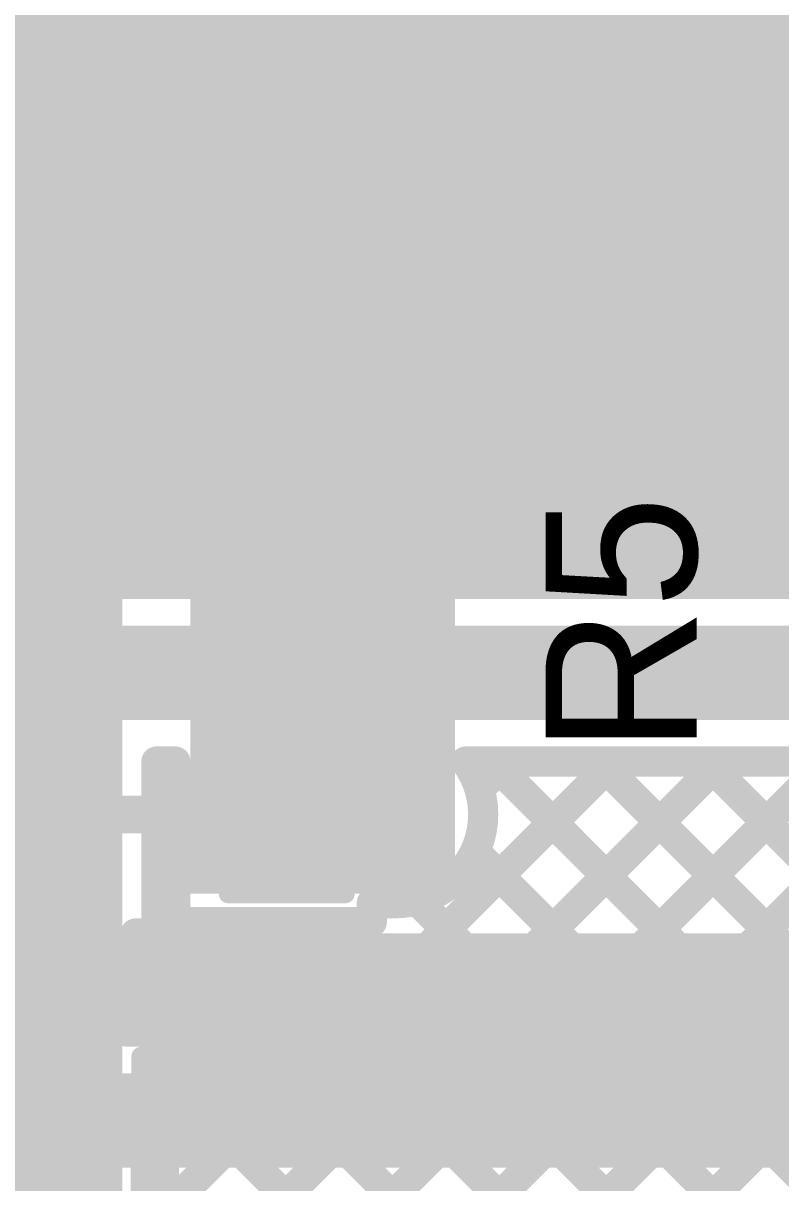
# Model space of a CAD drawing. Header units: millimetres. Extents: x 0.84 to 3.69, y 1.83 to 3.72.
# Drawn here: x 1.3447 to 1.5453, y 2.3795 to 2.6864 of the extents above; entities that cross this region are included whole.
import ezdxf

# ---------------------------------------------------------------- set-up
doc = ezdxf.new("R2010")
doc.units = ezdxf.units.MM
doc.header["$MEASUREMENT"] = 0
for name, color, linetype in [('BottomLayer', 5, 'Continuous'), ('BottomOverlay', 54, 'Continuous'), ('BottomPaste', 16, 'Continuous'), ('BottomSolder', 6, 'Continuous'), ('MultiLayer', 9, 'Continuous'), ('TopLayer', 1, 'Continuous'), ('TopOverlay', 2, 'Continuous'), ('TopPaste', 8, 'Continuous'), ('TopSolder', 216, 'Continuous'), ('ViaHoleLayer', 16, 'Continuous')]:
    doc.layers.add(name, color=color, linetype=linetype)

# ---------------------------------------------------------------- blocks, each defined once
blk = doc.blocks.new('TF_002T_15_9')
at = {"layer": 'TopOverlay', "const_width": 0.005}
for points in [[(-0.39308, 0.274), (-0.39243, 0.378)], [(-0.39243, 0.378), (0.13955, 0.378)]]:
    blk.add_lwpolyline(points, dxfattribs=at)
at = {"layer": 'TopOverlay', "const_width": 0.0025}
blk.add_lwpolyline([(-0.39368, 0.378, 1), (-0.39118, 0.378, 1)], format="xyb", close=True, dxfattribs=at)
blk.add_lwpolyline([(-0.39368, 0.378, 1), (-0.39118, 0.378, 1)], format="xyb", close=True, dxfattribs=at)
blk = doc.blocks.new('14_VQFN__3_5_3_5__36')
at = {"layer": 'TopLayer'}
for points in [[(-0.02402, 0.05118), (-0.02402, 0.08465), (-0.03504, 0.05118), (-0.03504, 0.08465)], [(0.03504, 0.05118), (0.03504, 0.08465), (0.02402, 0.05118), (0.02402, 0.08465)], [(-0.03371, 0.05522), (0.01353, 0.05522), (-0.03371, 0.06677), (0.01353, 0.06677)], [(-0.01403, 0.05522), (0.03322, 0.05522), (-0.01403, 0.06677), (0.03322, 0.06677)], [(-0.05118, 0.03386), (-0.05118, 0.04488), (-0.08465, 0.03386), (-0.08465, 0.04488)], [(0.08465, 0.03386), (0.08465, 0.04488), (0.05118, 0.03386), (0.05118, 0.04488)], [(0.04035, -0.04035), (0.04035, 0.04035), (-0.04035, -0.04035), (-0.04035, 0.04035)], [(-0.05118, 0.01417), (-0.05118, 0.0252), (-0.08465, 0.01417), (-0.08465, 0.0252)], [(0.08465, 0.01417), (0.08465, 0.0252), (0.05118, 0.01417), (0.05118, 0.0252)], [(-0.05118, -0.00551), (-0.05118, 0.00551), (-0.08465, -0.00551), (-0.08465, 0.00551)], [(0.08465, -0.00551), (0.08465, 0.00551), (0.05118, -0.00551), (0.05118, 0.00551)], [(-0.05118, -0.0252), (-0.05118, -0.01417), (-0.08465, -0.0252), (-0.08465, -0.01417)], [(0.08465, -0.0252), (0.08465, -0.01417), (0.05118, -0.0252), (0.05118, -0.01417)], [(-0.05118, -0.04488), (-0.05118, -0.03386), (-0.08465, -0.04488), (-0.08465, -0.03386)], [(0.08465, -0.04488), (0.08465, -0.03386), (0.05118, -0.04488), (0.05118, -0.03386)], [(-0.02402, -0.08465), (-0.02402, -0.05118), (-0.03504, -0.08465), (-0.03504, -0.05118)], [(0.03504, -0.08465), (0.03504, -0.05118), (0.02402, -0.08465), (0.02402, -0.05118)], [(-0.03371, -0.06677), (0.01353, -0.06677), (-0.03371, -0.05522), (0.01353, -0.05522)], [(-0.01403, -0.06677), (0.03322, -0.06677), (-0.01403, -0.05522), (0.03322, -0.05522)]]:
    blk.add_solid(points, dxfattribs=at)
at = {"layer": 'TopOverlay'}
for points, const_width in [([(-0.048, 0.08, 1), (-0.05, 0.08, 1)], 0.01), ([(-0.0525, 0.08, 1), (-0.0475, 0.08, 1)], 0.005), ([(-0.0505, 0.08, 1), (-0.0455, 0.08, 1)], 0.005), ([(-0.07225, 0.071, 1), (-0.06975, 0.071, 1)], 0.0025), ([(-0.07225, 0.071, 1), (-0.06975, 0.071, 1)], 0.0025), ([(-0.04325, 0.071, 1), (-0.04075, 0.071, 1)], 0.0025), ([(0.04075, 0.071, 1), (0.04325, 0.071, 1)], 0.0025), ([(0.06975, 0.071, 1), (0.07225, 0.071, 1)], 0.0025), ([(0.06975, 0.071, 1), (0.07225, 0.071, 1)], 0.0025), ([(-0.07225, 0.055, 1), (-0.06975, 0.055, 1)], 0.0025), ([(0.06975, 0.055, 1), (0.07225, 0.055, 1)], 0.0025), ([(-0.07225, -0.055, 1), (-0.06975, -0.055, 1)], 0.0025), ([(0.06975, -0.055, 1), (0.07225, -0.055, 1)], 0.0025), ([(-0.07225, -0.071, 1), (-0.06975, -0.071, 1)], 0.0025), ([(-0.07225, -0.071, 1), (-0.06975, -0.071, 1)], 0.0025), ([(-0.04325, -0.071, 1), (-0.04075, -0.071, 1)], 0.0025), ([(0.04075, -0.071, 1), (0.04325, -0.071, 1)], 0.0025), ([(0.06975, -0.071, 1), (0.07225, -0.071, 1)], 0.0025), ([(0.06975, -0.071, 1), (0.07225, -0.071, 1)], 0.0025)]:
    blk.add_lwpolyline(points, format="xyb", close=True, dxfattribs=dict(at, const_width=const_width))
at = {"layer": 'TopOverlay', "const_width": 0.005}
for points in [[(-0.071, 0.071), (-0.042, 0.071)], [(-0.071, 0.071), (-0.071, 0.055)], [(0.042, 0.071), (0.071, 0.071)], [(0.071, 0.071), (0.071, 0.055)], [(-0.071, -0.055), (-0.071, -0.071)], [(0.071, -0.055), (0.071, -0.071)], [(-0.071, -0.071), (-0.042, -0.071)], [(0.042, -0.071), (0.071, -0.071)]]:
    blk.add_lwpolyline(points, dxfattribs=at)
at = {"layer": 'TopPaste'}
for points in [[(-0.02402, 0.05118), (-0.02402, 0.08465), (-0.03504, 0.05118), (-0.03504, 0.08465)], [(0.03504, 0.05118), (0.03504, 0.08465), (0.02402, 0.05118), (0.02402, 0.08465)], [(-0.05118, 0.03386), (-0.05118, 0.04488), (-0.08465, 0.03386), (-0.08465, 0.04488)], [(0.08465, 0.03386), (0.08465, 0.04488), (0.05118, 0.03386), (0.05118, 0.04488)], [(0.04035, -0.04035), (0.04035, 0.04035), (-0.04035, -0.04035), (-0.04035, 0.04035)], [(-0.05118, 0.01417), (-0.05118, 0.0252), (-0.08465, 0.01417), (-0.08465, 0.0252)], [(0.08465, 0.01417), (0.08465, 0.0252), (0.05118, 0.01417), (0.05118, 0.0252)], [(-0.05118, -0.00551), (-0.05118, 0.00551), (-0.08465, -0.00551), (-0.08465, 0.00551)], [(0.08465, -0.00551), (0.08465, 0.00551), (0.05118, -0.00551), (0.05118, 0.00551)], [(-0.05118, -0.0252), (-0.05118, -0.01417), (-0.08465, -0.0252), (-0.08465, -0.01417)], [(0.08465, -0.0252), (0.08465, -0.01417), (0.05118, -0.0252), (0.05118, -0.01417)], [(-0.05118, -0.04488), (-0.05118, -0.03386), (-0.08465, -0.04488), (-0.08465, -0.03386)], [(0.08465, -0.04488), (0.08465, -0.03386), (0.05118, -0.04488), (0.05118, -0.03386)], [(-0.02402, -0.08465), (-0.02402, -0.05118), (-0.03504, -0.08465), (-0.03504, -0.05118)], [(0.03504, -0.08465), (0.03504, -0.05118), (0.02402, -0.08465), (0.02402, -0.05118)]]:
    blk.add_solid(points, dxfattribs=at)
at = {"layer": 'TopSolder'}
for points in [[(-0.02002, 0.04718), (-0.02002, 0.08865), (-0.03904, 0.04718), (-0.03904, 0.08865)], [(0.03904, 0.04718), (0.03904, 0.08865), (0.02002, 0.04718), (0.02002, 0.08865)], [(-0.04718, 0.02986), (-0.04718, 0.04888), (-0.08865, 0.02986), (-0.08865, 0.04888)], [(0.08865, 0.02986), (0.08865, 0.04888), (0.04718, 0.02986), (0.04718, 0.04888)], [(0.04435, -0.04435), (0.04435, 0.04435), (-0.04435, -0.04435), (-0.04435, 0.04435)], [(-0.04718, 0.01017), (-0.04718, 0.0292), (-0.08865, 0.01017), (-0.08865, 0.0292)], [(0.08865, 0.01017), (0.08865, 0.0292), (0.04718, 0.01017), (0.04718, 0.0292)], [(-0.04718, -0.00951), (-0.04718, 0.00951), (-0.08865, -0.00951), (-0.08865, 0.00951)], [(0.08865, -0.00951), (0.08865, 0.00951), (0.04718, -0.00951), (0.04718, 0.00951)], [(-0.04718, -0.0292), (-0.04718, -0.01017), (-0.08865, -0.0292), (-0.08865, -0.01017)], [(0.08865, -0.0292), (0.08865, -0.01017), (0.04718, -0.0292), (0.04718, -0.01017)], [(-0.04718, -0.04888), (-0.04718, -0.02986), (-0.08865, -0.04888), (-0.08865, -0.02986)], [(0.08865, -0.04888), (0.08865, -0.02986), (0.04718, -0.04888), (0.04718, -0.02986)], [(-0.02002, -0.08865), (-0.02002, -0.04718), (-0.03904, -0.08865), (-0.03904, -0.04718)], [(0.03904, -0.08865), (0.03904, -0.04718), (0.02002, -0.08865), (0.02002, -0.04718)]]:
    blk.add_solid(points, dxfattribs=at)
blk = doc.blocks.new('R__0603_48')
at = {"layer": 'TopLayer'}
for points in [[(-0.045, 0.0175), (-0.045, -0.0175), (-0.015, 0.0175), (-0.015, -0.0175)], [(0.015, 0.0175), (0.015, -0.0175), (0.045, 0.0175), (0.045, -0.0175)]]:
    blk.add_solid(points, dxfattribs=at)
at = {"layer": 'TopOverlay', "const_width": 0.005}
for points in [[(-0.049, 0.021), (0.049, 0.021)], [(-0.049, 0.021), (-0.049, -0.021)], [(0.049, 0.021), (0.049, -0.021)], [(-0.049, -0.021), (0.049, -0.021)]]:
    blk.add_lwpolyline(points, dxfattribs=at)
at = {"layer": 'TopOverlay', "const_width": 0.0025}
for points in [[(-0.05025, 0.021, 1), (-0.04775, 0.021, 1)], [(-0.05025, 0.021, 1), (-0.04775, 0.021, 1)], [(0.04775, 0.021, 1), (0.05025, 0.021, 1)], [(0.04775, 0.021, 1), (0.05025, 0.021, 1)], [(-0.05025, -0.021, 1), (-0.04775, -0.021, 1)], [(-0.05025, -0.021, 1), (-0.04775, -0.021, 1)], [(0.04775, -0.021, 1), (0.05025, -0.021, 1)], [(0.04775, -0.021, 1), (0.05025, -0.021, 1)]]:
    blk.add_lwpolyline(points, format="xyb", close=True, dxfattribs=at)
at = {"layer": 'TopPaste'}
for points in [[(-0.045, 0.0175), (-0.045, -0.0175), (-0.015, 0.0175), (-0.015, -0.0175)], [(0.015, 0.0175), (0.015, -0.0175), (0.045, 0.0175), (0.045, -0.0175)]]:
    blk.add_solid(points, dxfattribs=at)
at = {"layer": 'TopSolder'}
for points in [[(-0.049, 0.0215), (-0.049, -0.0215), (-0.011, 0.0215), (-0.011, -0.0215)], [(0.011, 0.0215), (0.011, -0.0215), (0.049, 0.0215), (0.049, -0.0215)]]:
    blk.add_solid(points, dxfattribs=at)
blk = doc.blocks.new('R__0603_50')
at = {"layer": 'TopLayer'}
for points in [[(-0.045, 0.0175), (-0.045, -0.0175), (-0.015, 0.0175), (-0.015, -0.0175)], [(0.015, 0.0175), (0.015, -0.0175), (0.045, 0.0175), (0.045, -0.0175)]]:
    blk.add_solid(points, dxfattribs=at)
at = {"layer": 'TopOverlay', "const_width": 0.005}
for points in [[(-0.049, 0.021), (0.049, 0.021)], [(-0.049, -0.021), (-0.049, 0.021)], [(0.049, -0.021), (0.049, 0.021)], [(-0.049, -0.021), (0.049, -0.021)]]:
    blk.add_lwpolyline(points, dxfattribs=at)
at = {"layer": 'TopOverlay', "const_width": 0.0025}
for points in [[(-0.05025, 0.021, 1), (-0.04775, 0.021, 1)], [(-0.05025, 0.021, 1), (-0.04775, 0.021, 1)], [(0.04775, 0.021, 1), (0.05025, 0.021, 1)], [(0.04775, 0.021, 1), (0.05025, 0.021, 1)], [(-0.05025, -0.021, 1), (-0.04775, -0.021, 1)], [(-0.05025, -0.021, 1), (-0.04775, -0.021, 1)], [(0.04775, -0.021, 1), (0.05025, -0.021, 1)], [(0.04775, -0.021, 1), (0.05025, -0.021, 1)]]:
    blk.add_lwpolyline(points, format="xyb", close=True, dxfattribs=at)
at = {"layer": 'TopPaste'}
for points in [[(-0.045, 0.0175), (-0.045, -0.0175), (-0.015, 0.0175), (-0.015, -0.0175)], [(0.015, 0.0175), (0.015, -0.0175), (0.045, 0.0175), (0.045, -0.0175)]]:
    blk.add_solid(points, dxfattribs=at)
at = {"layer": 'TopSolder'}
for points in [[(-0.049, 0.0215), (-0.049, -0.0215), (-0.011, 0.0215), (-0.011, -0.0215)], [(0.011, 0.0215), (0.011, -0.0215), (0.049, 0.0215), (0.049, -0.0215)]]:
    blk.add_solid(points, dxfattribs=at)
blk = doc.blocks.new('R__0603_52')
at = {"layer": 'TopLayer'}
for points in [[(-0.045, 0.0175), (-0.045, -0.0175), (-0.015, 0.0175), (-0.015, -0.0175)], [(0.015, 0.0175), (0.015, -0.0175), (0.045, 0.0175), (0.045, -0.0175)]]:
    blk.add_solid(points, dxfattribs=at)
at = {"layer": 'TopOverlay', "const_width": 0.005}
for points in [[(0.049, 0.021), (-0.049, 0.021)], [(-0.049, 0.021), (-0.049, -0.021)], [(0.049, 0.021), (0.049, -0.021)], [(0.049, -0.021), (-0.049, -0.021)]]:
    blk.add_lwpolyline(points, dxfattribs=at)
at = {"layer": 'TopOverlay', "const_width": 0.0025}
for points in [[(-0.05025, 0.021, 1), (-0.04775, 0.021, 1)], [(-0.05025, 0.021, 1), (-0.04775, 0.021, 1)], [(0.04775, 0.021, 1), (0.05025, 0.021, 1)], [(0.04775, 0.021, 1), (0.05025, 0.021, 1)], [(-0.05025, -0.021, 1), (-0.04775, -0.021, 1)], [(-0.05025, -0.021, 1), (-0.04775, -0.021, 1)], [(0.04775, -0.021, 1), (0.05025, -0.021, 1)], [(0.04775, -0.021, 1), (0.05025, -0.021, 1)]]:
    blk.add_lwpolyline(points, format="xyb", close=True, dxfattribs=at)
at = {"layer": 'TopPaste'}
for points in [[(-0.045, 0.0175), (-0.045, -0.0175), (-0.015, 0.0175), (-0.015, -0.0175)], [(0.015, 0.0175), (0.015, -0.0175), (0.045, 0.0175), (0.045, -0.0175)]]:
    blk.add_solid(points, dxfattribs=at)
at = {"layer": 'TopSolder'}
for points in [[(-0.049, 0.0215), (-0.049, -0.0215), (-0.011, 0.0215), (-0.011, -0.0215)], [(0.011, 0.0215), (0.011, -0.0215), (0.049, 0.0215), (0.049, -0.0215)]]:
    blk.add_solid(points, dxfattribs=at)
blk = doc.blocks.new('VS_12CWQ06FNTR_M3_B_59')
at = {"layer": 'BottomLayer'}
blk.add_solid([(-0.13661, -0.28297), (0.12874, -0.28297), (-0.13661, -0.0377), (0.12874, -0.0377)], dxfattribs=at)
at = {"layer": 'BottomPaste'}
blk.add_solid([(-0.13661, -0.28297), (0.12874, -0.28297), (-0.13661, -0.0377), (0.12874, -0.0377)], dxfattribs=at)
at = {"layer": 'BottomSolder'}
blk.add_solid([(-0.14061, -0.28697), (0.13274, -0.28697), (-0.14061, -0.0337), (0.13274, -0.0337)], dxfattribs=at)
blk = doc.blocks.new('C__0603_75')
at = {"layer": 'TopLayer'}
for points in [[(-0.045, 0.0175), (-0.045, -0.0175), (-0.015, 0.0175), (-0.015, -0.0175)], [(0.015, 0.0175), (0.015, -0.0175), (0.045, 0.0175), (0.045, -0.0175)]]:
    blk.add_solid(points, dxfattribs=at)
at = {"layer": 'TopOverlay', "const_width": 0.005}
for points in [[(-0.018, 0.021), (-0.049, 0.021)], [(-0.049, 0.021), (-0.049, -0.021)], [(0.049, 0.021), (0.018, 0.021)], [(0.049, 0.021), (0.049, -0.021)], [(-0.018, -0.021), (-0.049, -0.021)], [(0.049, -0.021), (0.018, -0.021)]]:
    blk.add_lwpolyline(points, dxfattribs=at)
at = {"layer": 'TopOverlay', "const_width": 0.0025}
for points in [[(-0.05025, 0.021, 1), (-0.04775, 0.021, 1)], [(-0.05025, 0.021, 1), (-0.04775, 0.021, 1)], [(-0.01925, 0.021, 1), (-0.01675, 0.021, 1)], [(0.01675, 0.021, 1), (0.01925, 0.021, 1)], [(0.04775, 0.021, 1), (0.05025, 0.021, 1)], [(0.04775, 0.021, 1), (0.05025, 0.021, 1)], [(-0.05025, -0.021, 1), (-0.04775, -0.021, 1)], [(-0.05025, -0.021, 1), (-0.04775, -0.021, 1)], [(-0.01925, -0.021, 1), (-0.01675, -0.021, 1)], [(0.01675, -0.021, 1), (0.01925, -0.021, 1)], [(0.04775, -0.021, 1), (0.05025, -0.021, 1)], [(0.04775, -0.021, 1), (0.05025, -0.021, 1)]]:
    blk.add_lwpolyline(points, format="xyb", close=True, dxfattribs=at)
at = {"layer": 'TopPaste'}
for points in [[(-0.045, 0.0175), (-0.045, -0.0175), (-0.015, 0.0175), (-0.015, -0.0175)], [(0.015, 0.0175), (0.015, -0.0175), (0.045, 0.0175), (0.045, -0.0175)]]:
    blk.add_solid(points, dxfattribs=at)
at = {"layer": 'TopSolder'}
for points in [[(-0.04736, 0.01986), (-0.04736, -0.01986), (-0.01264, 0.01986), (-0.01264, -0.01986)], [(0.01264, 0.01986), (0.01264, -0.01986), (0.04736, 0.01986), (0.04736, -0.01986)]]:
    blk.add_solid(points, dxfattribs=at)
blk = doc.blocks.new('C__0603_B_91')
at = {"layer": 'BottomLayer'}
for points in [[(-0.015, -0.0175), (-0.015, 0.0175), (-0.045, -0.0175), (-0.045, 0.0175)], [(0.045, -0.0175), (0.045, 0.0175), (0.015, -0.0175), (0.015, 0.0175)]]:
    blk.add_solid(points, dxfattribs=at)
at = {"layer": 'BottomOverlay', "const_width": 0.005}
for points in [[(-0.049, 0.021), (-0.049, -0.021)], [(-0.018, 0.021), (-0.049, 0.021)], [(0.049, 0.021), (0.018, 0.021)], [(0.049, 0.021), (0.049, -0.021)], [(-0.018, -0.021), (-0.049, -0.021)], [(0.049, -0.021), (0.018, -0.021)]]:
    blk.add_lwpolyline(points, dxfattribs=at)
at = {"layer": 'BottomOverlay', "const_width": 0.0025}
for points in [[(-0.05025, 0.021, 1), (-0.04775, 0.021, 1)], [(-0.05025, 0.021, 1), (-0.04775, 0.021, 1)], [(-0.01925, 0.021, 1), (-0.01675, 0.021, 1)], [(0.01675, 0.021, 1), (0.01925, 0.021, 1)], [(0.04775, 0.021, 1), (0.05025, 0.021, 1)], [(0.04775, 0.021, 1), (0.05025, 0.021, 1)], [(-0.05025, -0.021, 1), (-0.04775, -0.021, 1)], [(-0.05025, -0.021, 1), (-0.04775, -0.021, 1)], [(-0.01925, -0.021, 1), (-0.01675, -0.021, 1)], [(0.01675, -0.021, 1), (0.01925, -0.021, 1)], [(0.04775, -0.021, 1), (0.05025, -0.021, 1)], [(0.04775, -0.021, 1), (0.05025, -0.021, 1)]]:
    blk.add_lwpolyline(points, format="xyb", close=True, dxfattribs=at)
at = {"layer": 'BottomPaste'}
for points in [[(-0.015, -0.0175), (-0.015, 0.0175), (-0.045, -0.0175), (-0.045, 0.0175)], [(0.045, -0.0175), (0.045, 0.0175), (0.015, -0.0175), (0.015, 0.0175)]]:
    blk.add_solid(points, dxfattribs=at)
at = {"layer": 'BottomSolder'}
for points in [[(-0.01264, -0.01986), (-0.01264, 0.01986), (-0.04736, -0.01986), (-0.04736, 0.01986)], [(0.04736, -0.01986), (0.04736, 0.01986), (0.01264, -0.01986), (0.01264, 0.01986)]]:
    blk.add_solid(points, dxfattribs=at)

msp = doc.modelspace()

# ---------------------------------------------------------------- linework, layer by layer
at = {"layer": 'BottomLayer'}
for points, const_width in [([(1.41609, 2.555, 1), (1.42791, 2.555, 1)], 0.01181), ([(1.39709, 2.554, 1), (1.40891, 2.554, 1)], 0.01181), ([(1.378, 2.491, 1), (1.382, 2.491, 1)], 0.004), ([(1.378, 2.491, 1), (1.382, 2.491, 1)], 0.004), ([(1.383, 2.491, 1), (1.387, 2.491, 1)], 0.004), ([(1.383, 2.491, 1), (1.387, 2.491, 1)], 0.004), ([(1.45987, 2.491, 1), (1.46387, 2.491, 1)], 0.004), ([(1.45987, 2.491, 1), (1.46387, 2.491, 1)], 0.004), ([(1.4668, 2.491, 1), (1.4708, 2.491, 1)], 0.004), ([(1.47077, 2.491, 1), (1.47477, 2.491, 1)], 0.004), ([(1.47077, 2.491, 1), (1.47477, 2.491, 1)], 0.004), ([(1.49508, 2.491, 1), (1.49908, 2.491, 1)], 0.004), ([(1.49905, 2.491, 1), (1.50305, 2.491, 1)], 0.004), ([(1.52337, 2.491, 1), (1.52737, 2.491, 1)], 0.004), ([(1.52733, 2.491, 1), (1.53133, 2.491, 1)], 0.004), ([(1.34475, 2.477, 1), (1.35725, 2.477, 1)], 0.0125), ([(1.383, 2.48809, 1), (1.387, 2.48809, 1)], 0.004), ([(1.40475, 2.477, 1), (1.41725, 2.477, 1)], 0.0125), ([(1.43675, 2.477, 1), (1.44925, 2.477, 1)], 0.0125), ([(1.378, 2.48309, 1), (1.382, 2.48309, 1)], 0.004), ([(1.43709, 2.477, 1), (1.44891, 2.477, 1)], 0.01181), ([(1.46351, 2.48374, 1), (1.46751, 2.48374, 1)], 0.004), ([(1.46351, 2.48374, 1), (1.46751, 2.48374, 1)], 0.004), ([(1.3485, 2.477, 1), (1.3535, 2.477, 1)], 0.005), ([(1.3485, 2.477, 1), (1.3535, 2.477, 1)], 0.005), ([(1.3735, 2.477, 1), (1.3785, 2.477, 1)], 0.005), ([(1.4645, 2.477, 1), (1.4685, 2.477, 1)], 0.004), ([(1.4645, 2.477, 1), (1.4685, 2.477, 1)], 0.004), ([(1.46235, 2.46717, 1), (1.46635, 2.46717, 1)], 0.004), ([(1.378, 2.46666, 1), (1.382, 2.46666, 1)], 0.004), ([(1.383, 2.46166, 1), (1.387, 2.46166, 1)], 0.004), ([(1.383, 2.4598, 1), (1.387, 2.4598, 1)], 0.004), ([(1.378, 2.4548, 1), (1.382, 2.4548, 1)], 0.004), ([(1.435, 2.4535, 1), (1.439, 2.4535, 1)], 0.004), ([(1.435, 2.4535, 1), (1.439, 2.4535, 1)], 0.004), ([(1.441, 2.4535, 1), (1.445, 2.4535, 1)], 0.004), ([(1.441, 2.4535, 1), (1.445, 2.4535, 1)], 0.004), ([(1.44696, 2.45427, 1), (1.45096, 2.45427, 1)], 0.004), ([(1.383, 2.4485, 1), (1.387, 2.4485, 1)], 0.004), ([(1.383, 2.4485, 1), (1.387, 2.4485, 1)], 0.004), ([(1.39616, 2.4485, 1), (1.40016, 2.4485, 1)], 0.004), ([(1.39998, 2.4485, 1), (1.40398, 2.4485, 1)], 0.004), ([(1.42445, 2.4485, 1), (1.42845, 2.4485, 1)], 0.004), ([(1.42827, 2.4485, 1), (1.43227, 2.4485, 1)], 0.004), ([(1.42827, 2.4485, 1), (1.43227, 2.4485, 1)], 0.004), ([(1.435, 2.4485, 1), (1.439, 2.4485, 1)], 0.004), ([(1.435, 2.4485, 1), (1.439, 2.4485, 1)], 0.004), ([(1.3725, 2.4455, 1), (1.3765, 2.4455, 1)], 0.004), ([(1.378, 2.4455, 1), (1.382, 2.4455, 1)], 0.004), ([(1.378, 2.4455, 1), (1.382, 2.4455, 1)], 0.004), ([(1.34475, 2.434, 1), (1.35725, 2.434, 1)], 0.0125), ([(1.3725, 2.44468, 1), (1.3765, 2.44468, 1)], 0.004), ([(1.37308, 2.4433, 1), (1.37708, 2.4433, 1)], 0.004), ([(1.34509, 2.434, 1), (1.35691, 2.434, 1)], 0.01181), ([(1.3485, 2.434, 1), (1.3535, 2.434, 1)], 0.005), ([(1.3485, 2.434, 1), (1.3535, 2.434, 1)], 0.005), ([(1.37031, 2.434, 1), (1.37531, 2.434, 1)], 0.005), ([(1.37481, 2.434, 1), (1.37881, 2.434, 1)], 0.004), ([(1.37481, 2.434, 1), (1.37881, 2.434, 1)], 0.004), ([(1.37035, 2.4195, 1), (1.37435, 2.4195, 1)], 0.004), ([(1.37035, 2.4195, 1), (1.37435, 2.4195, 1)], 0.004), ([(1.37098, 2.4195, 1), (1.37498, 2.4195, 1)], 0.004), ([(1.39688, 2.4195, 1), (1.40088, 2.4195, 1)], 0.004), ([(1.39927, 2.4195, 1), (1.40327, 2.4195, 1)], 0.004), ([(1.39927, 2.4195, 1), (1.40327, 2.4195, 1)], 0.004), ([(1.42516, 2.4195, 1), (1.42916, 2.4195, 1)], 0.004), ([(1.42755, 2.4195, 1), (1.43155, 2.4195, 1)], 0.004), ([(1.45345, 2.4195, 1), (1.45745, 2.4195, 1)], 0.004), ([(1.45583, 2.4195, 1), (1.45983, 2.4195, 1)], 0.004), ([(1.48173, 2.4195, 1), (1.48573, 2.4195, 1)], 0.004), ([(1.48412, 2.4195, 1), (1.48812, 2.4195, 1)], 0.004), ([(1.51001, 2.4195, 1), (1.51401, 2.4195, 1)], 0.004), ([(1.5124, 2.4195, 1), (1.5164, 2.4195, 1)], 0.004), ([(1.5383, 2.4195, 1), (1.5423, 2.4195, 1)], 0.004), ([(1.54069, 2.4195, 1), (1.54469, 2.4195, 1)], 0.004)]:
    msp.add_lwpolyline(points, format="xyb", close=True, dxfattribs=dict(at, const_width=const_width))
for points, const_width in [([(1.54269, 2.4195), (1.6625, 2.53931)], 0.008), ([(1.2865, 2.5145), (1.5835, 2.5145)], 0.025), ([(1.38, 2.491), (1.385, 2.491)], 0.008), ([(1.38, 2.4455), (1.38, 2.491)], 0.008), ([(1.385, 2.4485), (1.385, 2.491)], 0.008), ([(1.42955, 2.4195), (1.50105, 2.491)], 0.008), ([(1.45783, 2.4195), (1.52933, 2.491)], 0.008), ([(1.46187, 2.491), (1.5835, 2.491)], 0.008), ([(1.46551, 2.48374), (1.47277, 2.491)], 0.008), ([(1.46551, 2.48374), (1.47277, 2.491)], 0.008), ([(1.4688, 2.491), (1.5403, 2.4195)], 0.008), ([(1.48612, 2.4195), (1.55762, 2.491)], 0.008), ([(1.49708, 2.491), (1.56858, 2.4195)], 0.008), ([(1.5144, 2.4195), (1.58604, 2.49114)], 0.008), ([(1.52537, 2.491), (1.59687, 2.4195)], 0.008), ([(1.351, 2.434), (1.351, 2.477)], 0.025), ([(1.38, 2.48309), (1.385, 2.48809)], 0.008), ([(1.411, 2.477), (1.443, 2.477)], 0.025), ([(1.326, 2.477), (1.351, 2.477)], 0.01), ([(1.351, 2.477), (1.376, 2.477)], 0.01), ([(1.46435, 2.46717), (1.51201, 2.4195)], 0.008), ([(1.38, 2.46666), (1.385, 2.46166)], 0.008), ([(1.38, 2.4548), (1.385, 2.4598)], 0.008), ([(1.437, 2.4485), (1.437, 2.4535)], 0.008), ([(1.437, 2.4535), (1.443, 2.4535)], 0.008), ([(1.44896, 2.45427), (1.48373, 2.4195)], 0.008), ([(1.37298, 2.4195), (1.40198, 2.4485)], 0.008), ([(1.385, 2.4485), (1.437, 2.4485)], 0.008), ([(1.39816, 2.4485), (1.42716, 2.4195)], 0.008), ([(1.40127, 2.4195), (1.43027, 2.4485)], 0.008), ([(1.40127, 2.4195), (1.43027, 2.4485)], 0.008), ([(1.42645, 2.4485), (1.45545, 2.4195)], 0.008), ([(1.3745, 2.4455), (1.38, 2.4455)], 0.008), ([(1.37508, 2.4433), (1.39888, 2.4195)], 0.008), ([(1.32919, 2.434), (1.351, 2.434)], 0.01), ([(1.351, 2.434), (1.37281, 2.434)], 0.01), ([(1.37235, 2.4195), (1.74546, 2.4195)], 0.008), ([(1.325, 2.396), (1.75, 2.396)], 0.025)]:
    msp.add_lwpolyline(points, dxfattribs=dict(at, const_width=const_width))
at = {"layer": 'BottomLayer', "const_width": 0.008}
for points in [[(1.46187, 2.491, -0.160916), (1.4665, 2.477)], [(1.4665, 2.477, -0.414214), (1.443, 2.4535)], [(1.3745, 2.44468, -0.107003), (1.37681, 2.434)], [(1.37681, 2.434, -0.150248), (1.37235, 2.4195)]]:
    msp.add_lwpolyline(points, format="xyb", dxfattribs=at)
at = {"layer": 'BottomLayer'}
msp.add_solid([(1.309, 2.534), (1.555, 2.534), (1.309, 3.34), (1.555, 3.34)], dxfattribs=at)
at = {"layer": 'BottomSolder', "const_width": 0.00991}
for points in [[(1.39805, 2.554, 1), (1.40795, 2.554, 1)], [(1.41705, 2.555, 1), (1.42695, 2.555, 1)], [(1.43805, 2.477, 1), (1.44795, 2.477, 1)], [(1.34605, 2.434, 1), (1.35595, 2.434, 1)]]:
    msp.add_lwpolyline(points, format="xyb", close=True, dxfattribs=at)
at = {"layer": 'MultiLayer', "const_width": 0.01181}
for points in [[(1.41609, 2.555, 1), (1.42791, 2.555, 1)], [(1.39709, 2.554, 1), (1.40891, 2.554, 1)], [(1.43709, 2.477, 1), (1.44891, 2.477, 1)], [(1.34509, 2.434, 1), (1.35691, 2.434, 1)]]:
    msp.add_lwpolyline(points, format="xyb", close=True, dxfattribs=at)
at = {"layer": 'TopLayer'}
for points, const_width in [([(1.528, 2.677), (1.528, 2.7255)], 0.008), ([(1.536, 2.677), (1.536, 2.7255)], 0.008), ([(1.536, 2.677), (1.536, 2.7255)], 0.008), ([(1.46153, 2.67653), (1.482, 2.697)], 0.012), ([(1.528, 2.68766), (1.536, 2.69566)], 0.008), ([(1.528, 2.68636), (1.536, 2.67836)], 0.008), ([(1.43991, 2.67653), (1.46153, 2.67653)], 0.012), ([(1.528, 2.677), (1.536, 2.677)], 0.008), ([(1.4705, 2.62713), (1.4705, 2.66209)], 0.008), ([(1.46761, 2.65369), (1.46761, 2.66002)], 0.008), ([(1.46761, 2.65555), (1.4705, 2.65844)], 0.008), ([(1.46761, 2.63398), (1.46761, 2.65369)], 0.008), ([(1.46761, 2.63982), (1.46761, 2.65369)], 0.008), ([(1.4745, 2.647), (1.502, 2.647)], 0.01), ([(1.46761, 2.62989), (1.46761, 2.63398)], 0.008), ([(1.46765, 2.62987), (1.46765, 2.63398)], 0.008), ([(1.46765, 2.63357), (1.4705, 2.63072)], 0.008), ([(1.43991, 2.61747), (1.45753, 2.61747)], 0.01), ([(1.45753, 2.61747), (1.488, 2.587)], 0.01), ([(1.488, 2.587), (1.502, 2.587)], 0.01), ([(1.351, 2.434), (1.351, 2.472)], 0.025), ([(1.351, 2.434), (1.352, 2.433)], 0.025), ([(1.352, 2.433), (1.578, 2.433)], 0.025), ([(1.382, 2.4095), (1.578, 2.4095)], 0.008), ([(1.382, 2.37195), (1.41955, 2.4095)], 0.008), ([(1.382, 2.34367), (1.44783, 2.4095)], 0.008), ([(1.382, 2.40023), (1.39127, 2.4095)], 0.008), ([(1.382, 2.31278), (1.382, 2.4095)], 0.008), ([(1.382, 2.31538), (1.47612, 2.4095)], 0.008), ([(1.382, 2.37195), (1.41955, 2.4095)], 0.008), ([(1.40768, 2.31278), (1.5044, 2.4095)], 0.008), ([(1.40888, 2.4095), (1.51657, 2.30181)], 0.008), ([(1.4142, 2.26272), (1.56097, 2.4095)], 0.008), ([(1.4142, 2.29101), (1.53269, 2.4095)], 0.008), ([(1.43716, 2.4095), (1.53071, 2.31595)], 0.008), ([(1.46545, 2.4095), (1.54486, 2.33009)], 0.008), ([(1.49373, 2.4095), (1.559, 2.34423)], 0.008), ([(1.52201, 2.4095), (1.57314, 2.35837)], 0.008), ([(1.382, 2.40809), (1.50243, 2.28766)], 0.008), ([(1.382, 2.37981), (1.48829, 2.27352)], 0.008)]:
    msp.add_lwpolyline(points, dxfattribs=dict(at, const_width=const_width))
for points, const_width in [([(1.526, 2.68766, 1), (1.53, 2.68766, 1)], 0.004), ([(1.526, 2.68636, 1), (1.53, 2.68636, 1)], 0.004), ([(1.43691, 2.67653, 1), (1.44291, 2.67653, 1)], 0.006), ([(1.45853, 2.67653, 1), (1.46453, 2.67653, 1)], 0.006), ([(1.45853, 2.67653, 1), (1.46453, 2.67653, 1)], 0.006), ([(1.526, 2.677, 1), (1.53, 2.677, 1)], 0.004), ([(1.526, 2.677, 1), (1.53, 2.677, 1)], 0.004), ([(1.534, 2.67836, 1), (1.538, 2.67836, 1)], 0.004), ([(1.534, 2.677, 1), (1.538, 2.677, 1)], 0.004), ([(1.534, 2.677, 1), (1.538, 2.677, 1)], 0.004), ([(1.534, 2.677, 1), (1.538, 2.677, 1)], 0.004), ([(1.46565, 2.66067, 1), (1.46965, 2.66067, 1)], 0.004), ([(1.46565, 2.66067, 1), (1.46965, 2.66067, 1)], 0.004), ([(1.4685, 2.66209, 1), (1.4725, 2.66209, 1)], 0.004), ([(1.4685, 2.66209, 1), (1.4725, 2.66209, 1)], 0.004), ([(1.4685, 2.66209, 1), (1.4725, 2.66209, 1)], 0.004), ([(1.46561, 2.66002, 1), (1.46961, 2.66002, 1)], 0.004), ([(1.4685, 2.65844, 1), (1.4725, 2.65844, 1)], 0.004), ([(1.46561, 2.65555, 1), (1.46961, 2.65555, 1)], 0.004), ([(1.46561, 2.65369, 1), (1.46961, 2.65369, 1)], 0.004), ([(1.46561, 2.65369, 1), (1.46961, 2.65369, 1)], 0.004), ([(1.46561, 2.65369, 1), (1.46961, 2.65369, 1)], 0.004), ([(1.472, 2.647, 1), (1.477, 2.647, 1)], 0.005), ([(1.4995, 2.647, 1), (1.5045, 2.647, 1)], 0.005), ([(1.46561, 2.63982, 1), (1.46961, 2.63982, 1)], 0.004), ([(1.46561, 2.63398, 1), (1.46961, 2.63398, 1)], 0.004), ([(1.46561, 2.63398, 1), (1.46961, 2.63398, 1)], 0.004), ([(1.46565, 2.63398, 1), (1.46965, 2.63398, 1)], 0.004), ([(1.46565, 2.63357, 1), (1.46965, 2.63357, 1)], 0.004), ([(1.46561, 2.62989, 1), (1.46961, 2.62989, 1)], 0.004), ([(1.46565, 2.62987, 1), (1.46965, 2.62987, 1)], 0.004), ([(1.4685, 2.63072, 1), (1.4725, 2.63072, 1)], 0.004), ([(1.4685, 2.62713, 1), (1.4725, 2.62713, 1)], 0.004), ([(1.43741, 2.61747, 1), (1.44241, 2.61747, 1)], 0.005), ([(1.45503, 2.61747, 1), (1.46003, 2.61747, 1)], 0.005), ([(1.45503, 2.61747, 1), (1.46003, 2.61747, 1)], 0.005), ([(1.4855, 2.587, 1), (1.4905, 2.587, 1)], 0.005), ([(1.4855, 2.587, 1), (1.4905, 2.587, 1)], 0.005), ([(1.4995, 2.587, 1), (1.5045, 2.587, 1)], 0.005), ([(1.41609, 2.555, 1), (1.42791, 2.555, 1)], 0.01181), ([(1.39709, 2.554, 1), (1.40891, 2.554, 1)], 0.01181), ([(1.43709, 2.477, 1), (1.44891, 2.477, 1)], 0.01181), ([(1.34475, 2.472, 1), (1.35725, 2.472, 1)], 0.0125), ([(1.34475, 2.434, 1), (1.35725, 2.434, 1)], 0.0125), ([(1.34475, 2.434, 1), (1.35725, 2.434, 1)], 0.0125), ([(1.34509, 2.434, 1), (1.35691, 2.434, 1)], 0.01181), ([(1.34575, 2.433, 1), (1.35825, 2.433, 1)], 0.0125), ([(1.34575, 2.433, 1), (1.35825, 2.433, 1)], 0.0125), ([(1.38, 2.4095, 1), (1.384, 2.4095, 1)], 0.004), ([(1.38, 2.4095, 1), (1.384, 2.4095, 1)], 0.004), ([(1.38927, 2.4095, 1), (1.39327, 2.4095, 1)], 0.004), ([(1.40688, 2.4095, 1), (1.41088, 2.4095, 1)], 0.004), ([(1.41755, 2.4095, 1), (1.42155, 2.4095, 1)], 0.004), ([(1.41755, 2.4095, 1), (1.42155, 2.4095, 1)], 0.004), ([(1.43516, 2.4095, 1), (1.43916, 2.4095, 1)], 0.004), ([(1.44583, 2.4095, 1), (1.44983, 2.4095, 1)], 0.004), ([(1.46345, 2.4095, 1), (1.46745, 2.4095, 1)], 0.004), ([(1.47412, 2.4095, 1), (1.47812, 2.4095, 1)], 0.004), ([(1.49173, 2.4095, 1), (1.49573, 2.4095, 1)], 0.004), ([(1.5024, 2.4095, 1), (1.5064, 2.4095, 1)], 0.004), ([(1.52001, 2.4095, 1), (1.52401, 2.4095, 1)], 0.004), ([(1.53069, 2.4095, 1), (1.53469, 2.4095, 1)], 0.004), ([(1.38, 2.40809, 1), (1.384, 2.40809, 1)], 0.004), ([(1.38, 2.40023, 1), (1.384, 2.40023, 1)], 0.004), ([(1.38, 2.37981, 1), (1.384, 2.37981, 1)], 0.004)]:
    msp.add_lwpolyline(points, format="xyb", close=True, dxfattribs=dict(at, const_width=const_width))
at = {"layer": 'TopLayer', "const_width": 0.008}
msp.add_lwpolyline([(1.4705, 2.66209, -0.046996), (1.46765, 2.66067)], format="xyb", dxfattribs=at)
msp.add_lwpolyline([(1.4705, 2.66209, -0.046996), (1.46765, 2.66067)], format="xyb", dxfattribs=at)
at = {"layer": 'TopLayer'}
for points in [[(1.331, 2.563), (1.358, 2.563), (1.331, 2.688), (1.358, 2.688)], [(1.484, 2.62), (1.636, 2.62), (1.484, 2.666), (1.636, 2.666)], [(1.326, 2.454), (1.359, 2.454), (1.326, 2.607), (1.359, 2.607)], [(1.479, 2.56791), (1.57163, 2.56791), (1.479, 2.606), (1.57163, 2.606)], [(1.367, 2.56), (1.434, 2.56), (1.367, 2.596), (1.434, 2.596)], [(1.459, 2.456), (1.459, 2.596), (1.389, 2.456), (1.389, 2.596)], [(0.946, 2.221), (1.358, 2.221), (0.946, 2.584), (1.358, 2.584)], [(1.371, 1.892), (1.371, 2.545), (1.335, 1.892), (1.335, 2.545)]]:
    msp.add_solid(points, dxfattribs=at)
at = {"layer": 'TopOverlay', "const_width": 0.01}
msp.add_lwpolyline([(1.331, 2.477), (1.345, 2.491)], dxfattribs=at)
at = {"layer": 'TopOverlay', "const_width": 0.005}
msp.add_lwpolyline([(1.3425, 2.491, 1), (1.3475, 2.491, 1)], format="xyb", close=True, dxfattribs=at)
at = {"layer": 'TopSolder', "const_width": 0.00991}
for points in [[(1.39805, 2.554, 1), (1.40795, 2.554, 1)], [(1.41705, 2.555, 1), (1.42695, 2.555, 1)], [(1.43805, 2.477, 1), (1.44795, 2.477, 1)], [(1.34605, 2.434, 1), (1.35595, 2.434, 1)]]:
    msp.add_lwpolyline(points, format="xyb", close=True, dxfattribs=at)
at = {"layer": 'ViaHoleLayer', "const_width": 0.00591}
for points in [[(1.40005, 2.554, 1), (1.40595, 2.554, 1)], [(1.41905, 2.555, 1), (1.42495, 2.555, 1)], [(1.44005, 2.477, 1), (1.44595, 2.477, 1)], [(1.34805, 2.434, 1), (1.35395, 2.434, 1)]]:
    msp.add_lwpolyline(points, format="xyb", close=True, dxfattribs=at)

# ---------------------------------------------------------------- block references
for name, p, rotation in [('VS_12CWQ06FNTR_M3_B_59', (1.272, 2.821), 90), ('14_VQFN__3_5_3_5__36', (1.372, 2.647), 90), ('R__0603_52', (1.532, 2.697), 180), ('R__0603_48', (1.502, 2.617), 90), ('R__0603_50', (1.587, 2.587), 360), ('C__0603_75', (1.381, 2.522), 180), ('C__0603_B_91', (1.381, 2.477), 180)]:
    msp.add_blockref(name, p, dxfattribs=dict(rotation=rotation))
msp.add_blockref('TF_002T_15_9', (1.76831, 2.035))

# ---------------------------------------------------------------- texts
at = {"layer": 'TopOverlay'}
msp.add_text('R5', height=0.04, rotation=90, dxfattribs=at).set_placement((1.523, 2.493))

doc.saveas('drawing.dxf')
